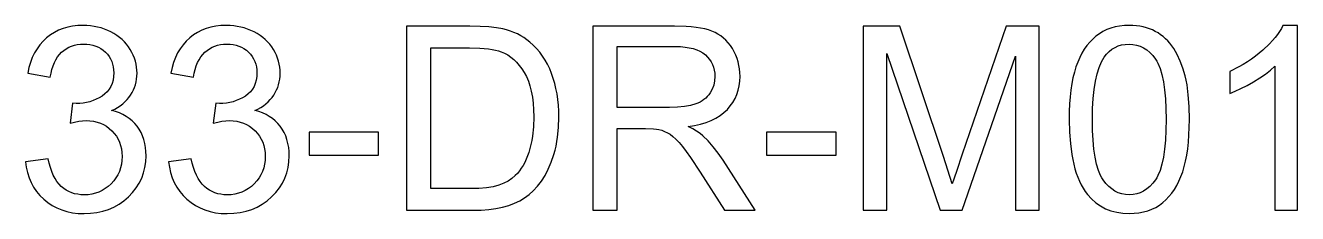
# Model space of a CAD drawing. Header units: millimetres. Extents: x -4.39 to 4.39, y -0.65 to 0.65.
import ezdxf

# ---------------------------------------------------------------- set-up
doc = ezdxf.new("R2010")
doc.units = ezdxf.units.MM
doc.layers.add('LASER_MARK', color=7, linetype='Continuous')

msp = doc.modelspace()

# ---------------------------------------------------------------- linework, layer by layer
at = {"layer": 'LASER_MARK'}
for points in [[(-4.2358, -0.2708), (-4.3921, -0.2916), (-4.3867, -0.3304), (-4.3783, -0.3673), (-4.367, -0.4024), (-4.3527, -0.4356), (-4.3354, -0.4671), (-4.3152, -0.4966), (-4.292, -0.5243), (-4.2658, -0.5502), (-4.2372, -0.5736), (-4.2069, -0.5939), (-4.1748, -0.611), (-4.1409, -0.6251), (-4.1053, -0.636), (-4.0678, -0.6438), (-4.0286, -0.6484), (-3.9877, -0.65), (-3.9422, -0.6482), (-3.8988, -0.6428), (-3.8574, -0.6337), (-3.818, -0.621), (-3.7806, -0.6047), (-3.7452, -0.5848), (-3.7118, -0.5613), (-3.6804, -0.5341), (-3.652, -0.5044), (-3.6273, -0.473), (-3.6064, -0.4401), (-3.5893, -0.4056), (-3.576, -0.3695), (-3.5665, -0.3318), (-3.5608, -0.2925), (-3.5589, -0.2517), (-3.5599, -0.2215), (-3.5629, -0.1926), (-3.5677, -0.165), (-3.5746, -0.1387), (-3.5834, -0.1137), (-3.5941, -0.09), (-3.6068, -0.0676), (-3.6214, -0.0464), (-3.6378, -0.0268), (-3.6558, -0.0089), (-3.6754, 0.0072), (-3.6965, 0.0216), (-3.7192, 0.0342), (-3.7435, 0.0451), (-3.7693, 0.0542), (-3.7967, 0.0616), (-3.7757, 0.072), (-3.756, 0.0833), (-3.7376, 0.0955), (-3.7206, 0.1085), (-3.7049, 0.1224), (-3.6905, 0.1371), (-3.6774, 0.1527), (-3.6657, 0.1692), (-3.6553, 0.1864), (-3.6463, 0.204), (-3.6387, 0.2221), (-3.6325, 0.2406), (-3.6277, 0.2596), (-3.6242, 0.2791), (-3.6221, 0.299), (-3.6214, 0.3194), (-3.6222, 0.3409), (-3.6243, 0.3622), (-3.628, 0.3831), (-3.633, 0.4038), (-3.6396, 0.4241), (-3.6475, 0.4442), (-3.657, 0.4639), (-3.6679, 0.4834), (-3.6801, 0.5022), (-3.6936, 0.52), (-3.7085, 0.5367), (-3.7246, 0.5525), (-3.742, 0.5672), (-3.7607, 0.5809), (-3.7807, 0.5936), (-3.8019, 0.6053), (-3.8241, 0.6158), (-3.8468, 0.6249), (-3.87, 0.6325), (-3.8937, 0.6388), (-3.9179, 0.6437), (-3.9427, 0.6472), (-3.9679, 0.6493), (-3.9937, 0.65), (-4.0307, 0.6487), (-4.0661, 0.6446), (-4.1, 0.6379), (-4.1324, 0.6284), (-4.1632, 0.6163), (-4.1924, 0.6014), (-4.2201, 0.5839), (-4.2463, 0.5637), (-4.2705, 0.541), (-4.2925, 0.5161), (-4.3122, 0.4889), (-4.3296, 0.4596), (-4.3447, 0.4281), (-4.3576, 0.3943), (-4.3681, 0.3584), (-4.3764, 0.3202), (-4.2202, 0.2925), (-4.2152, 0.3202), (-4.2088, 0.3462), (-4.2011, 0.3703), (-4.192, 0.3927), (-4.1816, 0.4133), (-4.1698, 0.4321), (-4.1566, 0.4491), (-4.1421, 0.4643), (-4.1265, 0.4777), (-4.1099, 0.4893), (-4.0923, 0.4992), (-4.0738, 0.5072), (-4.0543, 0.5135), (-4.0339, 0.518), (-4.0126, 0.5207), (-3.9903, 0.5216), (-3.9678, 0.5207), (-3.9464, 0.518), (-3.926, 0.5136), (-3.9067, 0.5075), (-3.8885, 0.4995), (-3.8713, 0.4898), (-3.8552, 0.4784), (-3.8401, 0.4652), (-3.8265, 0.4506), (-3.8147, 0.4351), (-3.8047, 0.4187), (-3.7965, 0.4014), (-3.7902, 0.3831), (-3.7856, 0.3639), (-3.7829, 0.3438), (-3.782, 0.3228), (-3.7832, 0.2966), (-3.787, 0.2721), (-3.7932, 0.2494), (-3.8019, 0.2285), (-3.8132, 0.2093), (-3.8269, 0.1918), (-3.8431, 0.1762), (-3.8618, 0.1623), (-3.8821, 0.1501), (-3.903, 0.1395), (-3.9245, 0.1306), (-3.9466, 0.1232), (-3.9694, 0.1175), (-3.9928, 0.1135), (-4.0168, 0.111), (-4.0415, 0.1102), (-4.0666, 0.1119), (-4.084, -0.0252), (-4.0524, -0.0176), (-4.0234, -0.0121), (-3.9973, -0.0089), (-3.9738, -0.0078), (-3.9472, -0.0089), (-3.9219, -0.0122), (-3.8978, -0.0176), (-3.8748, -0.0253), (-3.8531, -0.0351), (-3.8325, -0.0471), (-3.8132, -0.0613), (-3.795, -0.0777), (-3.7785, -0.0957), (-3.7642, -0.115), (-3.7522, -0.1354), (-3.7423, -0.157), (-3.7346, -0.1797), (-3.7291, -0.2037), (-3.7258, -0.2288), (-3.7247, -0.2551), (-3.7259, -0.2828), (-3.7294, -0.3093), (-3.7354, -0.3346), (-3.7437, -0.3588), (-3.7544, -0.3819), (-3.7674, -0.4039), (-3.7828, -0.4247), (-3.8006, -0.4443), (-3.8202, -0.4622), (-3.8407, -0.4777), (-3.8624, -0.4909), (-3.8851, -0.5016), (-3.9089, -0.51), (-3.9338, -0.5159), (-3.9598, -0.5195), (-3.9868, -0.5207), (-4.0096, -0.5198), (-4.0314, -0.517), (-4.0525, -0.5125), (-4.0726, -0.506), (-4.0918, -0.4978), (-4.1102, -0.4877), (-4.1277, -0.4758), (-4.1443, -0.4621), (-4.1599, -0.4463), (-4.1743, -0.4282), (-4.1875, -0.4077), (-4.1995, -0.385), (-4.2104, -0.3599), (-4.22, -0.3325), (-4.2285, -0.3028)], [(-3.2474, -0.2708), (-3.4036, -0.2916), (-3.3982, -0.3304), (-3.3899, -0.3673), (-3.3785, -0.4024), (-3.3642, -0.4356), (-3.347, -0.4671), (-3.3267, -0.4966), (-3.3035, -0.5243), (-3.2773, -0.5502), (-3.2488, -0.5736), (-3.2185, -0.5939), (-3.1864, -0.611), (-3.1525, -0.6251), (-3.1168, -0.636), (-3.0794, -0.6438), (-3.0402, -0.6484), (-2.9992, -0.65), (-2.9538, -0.6482), (-2.9104, -0.6428), (-2.8689, -0.6337), (-2.8295, -0.621), (-2.7921, -0.6047), (-2.7568, -0.5848), (-2.7234, -0.5613), (-2.692, -0.5341), (-2.6635, -0.5044), (-2.6388, -0.473), (-2.618, -0.4401), (-2.6009, -0.4056), (-2.5876, -0.3695), (-2.5781, -0.3318), (-2.5724, -0.2925), (-2.5705, -0.2517), (-2.5715, -0.2215), (-2.5744, -0.1926), (-2.5793, -0.165), (-2.5861, -0.1387), (-2.5949, -0.1137), (-2.6056, -0.09), (-2.6183, -0.0676), (-2.633, -0.0464), (-2.6494, -0.0268), (-2.6674, -0.0089), (-2.6869, 0.0072), (-2.708, 0.0216), (-2.7307, 0.0342), (-2.755, 0.0451), (-2.7809, 0.0542), (-2.8083, 0.0616), (-2.7872, 0.072), (-2.7675, 0.0833), (-2.7492, 0.0955), (-2.7321, 0.1085), (-2.7164, 0.1224), (-2.702, 0.1371), (-2.689, 0.1527), (-2.6772, 0.1692), (-2.6669, 0.1864), (-2.6579, 0.204), (-2.6503, 0.2221), (-2.644, 0.2406), (-2.6392, 0.2596), (-2.6357, 0.2791), (-2.6337, 0.299), (-2.633, 0.3194), (-2.6337, 0.3409), (-2.6359, 0.3622), (-2.6395, 0.3831), (-2.6446, 0.4038), (-2.6511, 0.4241), (-2.6591, 0.4442), (-2.6685, 0.4639), (-2.6794, 0.4834), (-2.6917, 0.5022), (-2.7052, 0.52), (-2.72, 0.5367), (-2.7361, 0.5525), (-2.7535, 0.5672), (-2.7722, 0.5809), (-2.7922, 0.5936), (-2.8135, 0.6053), (-2.8357, 0.6158), (-2.8583, 0.6249), (-2.8815, 0.6325), (-2.9053, 0.6388), (-2.9295, 0.6437), (-2.9542, 0.6472), (-2.9795, 0.6493), (-3.0053, 0.65), (-3.0423, 0.6487), (-3.0777, 0.6446), (-3.1116, 0.6379), (-3.1439, 0.6284), (-3.1747, 0.6163), (-3.204, 0.6014), (-3.2317, 0.5839), (-3.2578, 0.5637), (-3.2821, 0.541), (-3.304, 0.5161), (-3.3237, 0.4889), (-3.3411, 0.4596), (-3.3563, 0.4281), (-3.3691, 0.3943), (-3.3797, 0.3584), (-3.388, 0.3202), (-3.2318, 0.2925), (-3.2268, 0.3202), (-3.2204, 0.3462), (-3.2127, 0.3703), (-3.2036, 0.3927), (-3.1931, 0.4133), (-3.1813, 0.4321), (-3.1682, 0.4491), (-3.1537, 0.4643), (-3.138, 0.4777), (-3.1214, 0.4893), (-3.1038, 0.4992), (-3.0853, 0.5072), (-3.0659, 0.5135), (-3.0455, 0.518), (-3.0241, 0.5207), (-3.0018, 0.5216), (-2.9793, 0.5207), (-2.9579, 0.518), (-2.9376, 0.5136), (-2.9183, 0.5075), (-2.9, 0.4995), (-2.8829, 0.4898), (-2.8667, 0.4784), (-2.8517, 0.4652), (-2.838, 0.4506), (-2.8262, 0.4351), (-2.8162, 0.4187), (-2.8081, 0.4014), (-2.8017, 0.3831), (-2.7972, 0.3639), (-2.7944, 0.3438), (-2.7935, 0.3228), (-2.7948, 0.2966), (-2.7985, 0.2721), (-2.8048, 0.2494), (-2.8135, 0.2285), (-2.8247, 0.2093), (-2.8384, 0.1918), (-2.8547, 0.1762), (-2.8734, 0.1623), (-2.8936, 0.1501), (-2.9145, 0.1395), (-2.9361, 0.1306), (-2.9582, 0.1232), (-2.981, 0.1175), (-3.0044, 0.1135), (-3.0284, 0.111), (-3.053, 0.1102), (-3.0782, 0.1119), (-3.0955, -0.0252), (-3.0639, -0.0176), (-3.035, -0.0121), (-3.0088, -0.0089), (-2.9853, -0.0078), (-2.9588, -0.0089), (-2.9335, -0.0122), (-2.9093, -0.0176), (-2.8864, -0.0253), (-2.8646, -0.0351), (-2.8441, -0.0471), (-2.8247, -0.0613), (-2.8065, -0.0777), (-2.7901, -0.0957), (-2.7758, -0.115), (-2.7637, -0.1354), (-2.7538, -0.157), (-2.7461, -0.1797), (-2.7406, -0.2037), (-2.7373, -0.2288), (-2.7362, -0.2551), (-2.7374, -0.2828), (-2.741, -0.3093), (-2.7469, -0.3346), (-2.7552, -0.3588), (-2.7659, -0.3819), (-2.779, -0.4039), (-2.7944, -0.4247), (-2.8122, -0.4443), (-2.8317, -0.4622), (-2.8523, -0.4777), (-2.874, -0.4909), (-2.8967, -0.5016), (-2.9205, -0.51), (-2.9454, -0.5159), (-2.9713, -0.5195), (-2.9983, -0.5207), (-3.0211, -0.5198), (-3.043, -0.517), (-3.064, -0.5125), (-3.0841, -0.506), (-3.1034, -0.4978), (-3.1218, -0.4877), (-3.1392, -0.4758), (-3.1558, -0.4621), (-3.1714, -0.4463), (-3.1858, -0.4282), (-3.199, -0.4077), (-3.2111, -0.385), (-3.2219, -0.3599), (-3.2316, -0.3325), (-3.2401, -0.3028)], [(-1.7608, -0.6274), (-1.3017, -0.6274), (-1.2457, -0.6261), (-1.1929, -0.622), (-1.1435, -0.6152), (-1.0974, -0.6057), (-1.0545, -0.5936), (-1.0149, -0.5789), (-0.9786, -0.5617), (-0.9455, -0.542), (-0.9147, -0.519), (-0.8851, -0.4921), (-0.8567, -0.4612), (-0.8296, -0.4265), (-0.8044, -0.3875), (-0.7815, -0.3435), (-0.761, -0.2948), (-0.7429, -0.2413), (-0.7349, -0.2128), (-0.728, -0.1832), (-0.7222, -0.1527), (-0.7175, -0.1211), (-0.7111, -0.0548), (-0.709, 0.0156), (-0.7098, 0.0576), (-0.7121, 0.0983), (-0.716, 0.1379), (-0.7215, 0.1763), (-0.7285, 0.2135), (-0.7371, 0.2495), (-0.7472, 0.2844), (-0.7589, 0.3181), (-0.7722, 0.3504), (-0.787, 0.3813), (-0.8035, 0.4107), (-0.8215, 0.4386), (-0.8411, 0.465), (-0.8623, 0.49), (-0.8851, 0.5134), (-0.9095, 0.5354), (-0.9293, 0.5513), (-0.9501, 0.5659), (-0.9719, 0.5792), (-0.9947, 0.5912), (-1.0186, 0.602), (-1.0434, 0.6114), (-1.0692, 0.6196), (-1.0961, 0.6266), (-1.1395, 0.6345), (-1.1917, 0.6402), (-1.2528, 0.6437), (-1.3226, 0.6448), (-1.7608, 0.6448)], [(-0.4747, -0.6274), (-0.3063, -0.6274), (-0.3063, -0.0625), (-0.1111, -0.0625), (-0.0551, -0.064), (-0.034, -0.0659), (-0.0174, -0.0686), (0.0021, -0.0743), (0.0214, -0.0818), (0.0405, -0.0912), (0.0594, -0.1024), (0.0789, -0.1168), (0.0997, -0.1358), (0.1217, -0.1594), (0.1449, -0.1874), (0.1704, -0.2212), (0.1992, -0.2616), (0.2664, -0.3628), (0.4348, -0.6274), (0.6465, -0.6274), (0.4252, -0.2812), (0.3918, -0.2325), (0.3573, -0.1881), (0.3219, -0.1479), (0.2855, -0.1119), (0.2662, -0.0963), (0.2428, -0.0805), (0.2154, -0.0646), (0.184, -0.0486), (0.2283, -0.0412), (0.2696, -0.0318), (0.3079, -0.0202), (0.3432, -0.0065), (0.3756, 0.0093), (0.4049, 0.0272), (0.4313, 0.0473), (0.4547, 0.0694), (0.4753, 0.0933), (0.4931, 0.1185), (0.5082, 0.145), (0.5205, 0.1729), (0.5301, 0.2021), (0.5369, 0.2326), (0.541, 0.2645), (0.5424, 0.2977), (0.5416, 0.3236), (0.5391, 0.349), (0.5349, 0.3739), (0.5292, 0.3981), (0.5217, 0.4218), (0.5126, 0.4449), (0.5019, 0.4675), (0.4895, 0.4895), (0.4757, 0.5103), (0.4608, 0.5296), (0.4447, 0.5472), (0.4276, 0.5631), (0.4094, 0.5774), (0.39, 0.5901), (0.3696, 0.6011), (0.348, 0.6105), (0.3246, 0.6185), (0.2986, 0.6255), (0.2701, 0.6314), (0.2391, 0.6362), (0.2055, 0.64), (0.1693, 0.6427), (0.0894, 0.6448), (-0.4747, 0.6448)], [(1.3929, -0.6274), (1.5551, -0.6274), (1.5551, 0.4556), (1.9231, -0.6274), (2.075, -0.6274), (2.4447, 0.4374), (2.4447, -0.6274), (2.6069, -0.6274), (2.6069, 0.6448), (2.3804, 0.6448), (2.0758, -0.2404), (2.0359, -0.3586), (2.0081, -0.4443), (1.9474, -0.256), (1.6463, 0.6448), (1.3929, 0.6448)], [(2.8616, 0.3632), (2.8508, 0.3274), (2.8413, 0.2889), (2.8334, 0.2476), (2.8268, 0.2036), (2.8217, 0.1568), (2.8181, 0.1073), (2.8159, 0.055), (2.8152, 0), (2.8172, -0.0865), (2.8231, -0.1667), (2.8329, -0.2407), (2.8393, -0.2754), (2.8467, -0.3085), (2.855, -0.3401), (2.8644, -0.37), (2.8747, -0.3985), (2.886, -0.4253), (2.8983, -0.4507), (2.9116, -0.4744), (2.9258, -0.4966), (2.9411, -0.5172), (2.9685, -0.5481), (2.9985, -0.5749), (3.0309, -0.5976), (3.0658, -0.6162), (3.1032, -0.6306), (3.143, -0.6409), (3.1853, -0.6471), (3.23, -0.6491), (3.2642, -0.648), (3.2969, -0.6444), (3.3281, -0.6386), (3.3577, -0.6304), (3.3859, -0.6198), (3.4125, -0.6069), (3.4377, -0.5917), (3.4613, -0.5741), (3.4835, -0.5543), (3.5042, -0.5326), (3.5236, -0.509), (3.5415, -0.4834), (3.558, -0.4558), (3.573, -0.4263), (3.5867, -0.3949), (3.5989, -0.3614), (3.6096, -0.3257), (3.619, -0.2873), (3.6269, -0.2461), (3.6334, -0.2023), (3.6384, -0.1558), (3.642, -0.1066), (3.6441, -0.0546), (3.6449, 0), (3.6431, 0.0897), (3.6377, 0.1698), (3.6288, 0.2401), (3.6229, 0.2716), (3.6162, 0.3007), (3.6005, 0.3543), (3.5822, 0.4038), (3.5611, 0.4489), (3.5372, 0.4899), (3.5242, 0.5087), (3.5104, 0.5264), (3.4957, 0.543), (3.4802, 0.5584), (3.4638, 0.5727), (3.4466, 0.5859), (3.4286, 0.5979), (3.4097, 0.6088), (3.39, 0.6184), (3.3695, 0.6268), (3.3482, 0.6339), (3.3262, 0.6397), (3.3033, 0.6442), (3.2797, 0.6474), (3.2552, 0.6494), (3.23, 0.65), (3.1961, 0.6488), (3.1636, 0.6453), (3.1326, 0.6395), (3.103, 0.6313), (3.075, 0.6208), (3.0484, 0.608), (3.0233, 0.5929), (2.9996, 0.5754), (2.9774, 0.5557), (2.9567, 0.5341), (2.9373, 0.5105), (2.9194, 0.485), (2.9028, 0.4575), (2.8877, 0.428), (2.874, 0.3966)], [(4.3921, -0.6274), (4.3921, 0.65), (4.2914, 0.65), (4.2803, 0.6293), (4.2674, 0.6085), (4.2527, 0.5874), (4.2363, 0.5663), (4.218, 0.5449), (4.198, 0.5234), (4.1525, 0.4799), (4.1275, 0.4584), (4.1014, 0.4377), (4.0744, 0.4178), (4.0462, 0.3988), (4.0171, 0.3805), (3.9869, 0.3631), (3.9234, 0.3306), (3.9234, 0.1796), (3.961, 0.1948), (4.001, 0.2133), (4.0433, 0.2351), (4.0879, 0.2603), (4.1315, 0.2872), (4.1707, 0.3142), (4.2054, 0.3411), (4.2358, 0.368), (4.2358, -0.6274)], [(-1.5925, -0.4773), (-1.5925, 0.4947), (-1.3252, 0.4947), (-1.2553, 0.493), (-1.1956, 0.4882), (-1.1697, 0.4845), (-1.1463, 0.48), (-1.1256, 0.4747), (-1.1073, 0.4686), (-1.0844, 0.4584), (-1.0622, 0.446), (-1.041, 0.4313), (-1.0207, 0.4145), (-1.0012, 0.3954), (-0.9826, 0.3742), (-0.9649, 0.3507), (-0.9481, 0.325), (-0.9327, 0.2968), (-0.9194, 0.2656), (-0.9082, 0.2316), (-0.899, 0.1947), (-0.8918, 0.1549), (-0.8867, 0.1122), (-0.8836, 0.0667), (-0.8826, 0.0182), (-0.8847, -0.0511), (-0.8909, -0.1151), (-0.8956, -0.1451), (-0.9014, -0.1737), (-0.9082, -0.201), (-0.916, -0.2269), (-0.9248, -0.2516), (-0.9343, -0.2749), (-0.9448, -0.297), (-0.956, -0.3177), (-0.9681, -0.3372), (-0.981, -0.3554), (-0.9947, -0.3723), (-1.0093, -0.3879), (-1.0324, -0.408), (-1.0591, -0.4257), (-1.0894, -0.441), (-1.1234, -0.4539), (-1.1626, -0.4641), (-1.2086, -0.4714), (-1.2613, -0.4758), (-1.3208, -0.4773)], [(-0.3063, 0.0833), (-0.3063, 0.5042), (0.0963, 0.5042), (0.1305, 0.5033), (0.1623, 0.5006), (0.1917, 0.496), (0.2188, 0.4897), (0.2435, 0.4815), (0.2658, 0.4715), (0.2857, 0.4597), (0.3033, 0.4461), (0.3187, 0.431), (0.332, 0.415), (0.3432, 0.3979), (0.3524, 0.3799), (0.3596, 0.3608), (0.3647, 0.3408), (0.3678, 0.3197), (0.3688, 0.2977), (0.3667, 0.2674), (0.3604, 0.2383), (0.3498, 0.2104), (0.335, 0.1835), (0.326, 0.1709), (0.3161, 0.1591), (0.3052, 0.1482), (0.2933, 0.1382), (0.2805, 0.1291), (0.2666, 0.1209), (0.2518, 0.1136), (0.236, 0.1072), (0.2004, 0.0967), (0.1584, 0.0893), (0.1101, 0.0848), (0.0555, 0.0833)], [(3.0491, -0.417), (3.0402, -0.4032), (3.0319, -0.3878), (3.017, -0.352), (3.0044, -0.3097), (2.9941, -0.2609), (2.9861, -0.2055), (2.9804, -0.1435), (2.9769, -0.075), (2.9758, 0), (2.977, 0.0752), (2.9808, 0.1443), (2.9871, 0.2073), (2.9959, 0.264), (3.0073, 0.3147), (3.0212, 0.3591), (3.0376, 0.3974), (3.0467, 0.4143), (3.0565, 0.4296), (3.0732, 0.4509), (3.0913, 0.4694), (3.1107, 0.4851), (3.1315, 0.4979), (3.1537, 0.5079), (3.1772, 0.515), (3.2021, 0.5193), (3.2283, 0.5207), (3.2551, 0.5191), (3.2807, 0.5142), (3.3052, 0.5062), (3.3286, 0.4949), (3.3509, 0.4804), (3.3721, 0.4626), (3.3921, 0.4416), (3.411, 0.4174), (3.4199, 0.4037), (3.4282, 0.3883), (3.4431, 0.3526), (3.4557, 0.3103), (3.466, 0.2614), (3.474, 0.206), (3.4797, 0.1439), (3.4832, 0.0752), (3.4843, 0), (3.4832, -0.0748), (3.4797, -0.1432), (3.474, -0.205), (3.466, -0.2603), (3.4557, -0.3092), (3.4431, -0.3515), (3.4282, -0.3873), (3.4199, -0.4027), (3.411, -0.4166), (3.3921, -0.441), (3.3722, -0.4621), (3.3512, -0.48), (3.3291, -0.4947), (3.3059, -0.506), (3.2817, -0.5142), (3.2564, -0.5191), (3.23, -0.5207), (3.2037, -0.5191), (3.1784, -0.5142), (3.1542, -0.5061), (3.131, -0.4948), (3.1089, -0.4802), (3.0879, -0.4624), (3.068, -0.4413)], [(-2.4334, -0.2456), (-1.9535, -0.2456), (-1.9535, -0.0885), (-2.4334, -0.0885)], [(0.7255, -0.2456), (1.2054, -0.2456), (1.2054, -0.0885), (0.7255, -0.0885)]]:
    msp.add_lwpolyline(points, close=True, dxfattribs=at)

doc.saveas('drawing.dxf')
